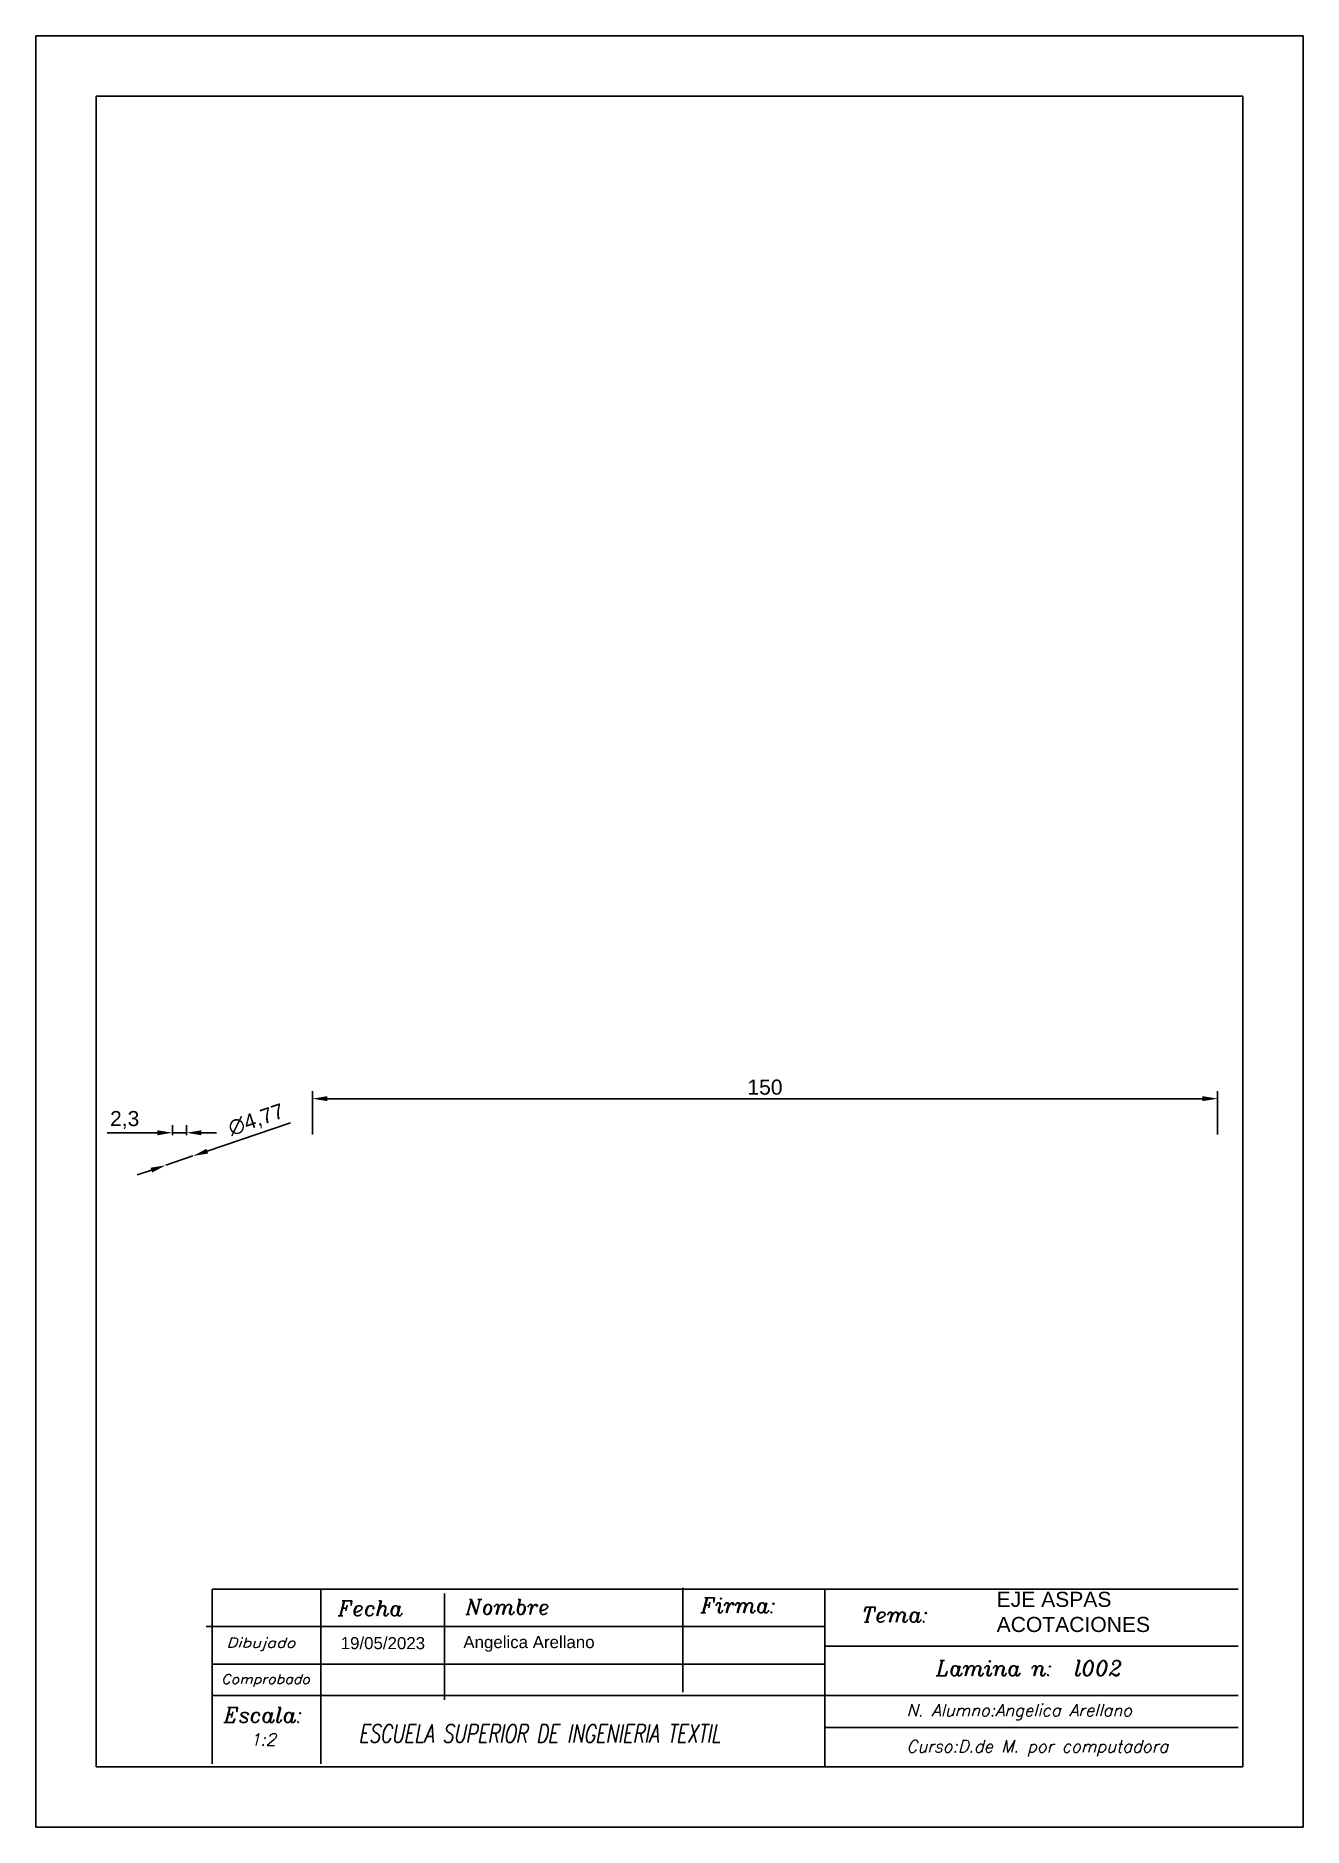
# Model space of a CAD drawing. Header units: millimetres. Extents: x 95 to 305, y 321 to 618.
import ezdxf
from ezdxf.enums import TextEntityAlignment as Align

# ---------------------------------------------------------------- set-up
doc = ezdxf.new("R2010")
doc.units = ezdxf.units.MM
doc.styles.add('ITALIC', font='italic', dxfattribs={"height": 2})
doc.styles.add('ITALICC', font='italicc', dxfattribs={"height": 3})
doc.styles.get("Standard").update_dxf_attribs({"font": 'arial.ttf'})
doc.dimstyles.new('ISO-25', dxfattribs={"dimtxt": 2.5, "dimasz": 2.5, "dimexe": 1.25, "dimexo": 0.625, "dimtad": 1, "dimtxsty": 'Standard', "dimcen": 2.5, "dimadec": 0, "dimazin": 0, "dimtfac": 1, "dimtmove": 0, "dimatfit": 3, "dimfxl": 1, "dimarcsym": 0})

# ---------------------------------------------------------------- blocks, each defined once
blk = doc.blocks.new('*D45')
at = {"color": 0, "lineweight": -2, "transparency": 16777216}
for p, q in [((140.88, 436.11), (140.88, 443.32)), ((290.88, 436.11), (290.88, 443.32)), ((143.38, 442.07), (288.38, 442.07))]:
    blk.add_line(p, q, dxfattribs=at)
at = {"color": 0, "transparency": 16777216}
for points in [[(143.38, 442.49), (143.38, 441.66), (140.88, 442.07)], [(288.38, 442.49), (288.38, 441.66), (290.88, 442.07)]]:
    blk.add_solid(points, dxfattribs=at)
at = {"layer": 'Defpoints', "color": 0, "transparency": 16777216}
for p in [(290.88, 442.07), (140.88, 435.48, 49.98), (290.88, 435.48, 49.26)]:
    blk.add_point(p, dxfattribs=at)
at = {"color": 0, "transparency": 16777216, "insert": (215.88, 443.97), "char_height": 2.5, "attachment_point": 5}
blk.add_mtext('150', dxfattribs=at)
blk = doc.blocks.new('*D46')
at = {"color": 0, "lineweight": -2, "transparency": 16777216}
for p, q in [((137.26, 438.08), (123.47, 433.38)), ((116.58, 431.03), (121.1, 432.57)), ((114.22, 430.22), (111.85, 429.42))]:
    blk.add_line(p, q, dxfattribs=at)
at = {"color": 0, "transparency": 16777216}
for points in [[(123.33, 433.77), (123.6, 432.98), (121.1, 432.57)], [(114.08, 430.62), (114.35, 429.83), (116.58, 431.03)]]:
    blk.add_solid(points, dxfattribs=at)
at = {"layer": 'Defpoints', "color": 0, "transparency": 16777216}
for p in [(116.58, 431.03, 100.16), (121.1, 432.57, 100.16)]:
    blk.add_point(p, dxfattribs=at)
at = {"color": 0, "transparency": 16777216, "insert": (131.61, 438.45), "char_height": 2.5, "attachment_point": 5, "rotation": 18.8369}
blk.add_mtext('∅4,77', dxfattribs=at)
blk = doc.blocks.new('*D50')
at = {"color": 0, "lineweight": -2, "transparency": 16777216}
for p, q in [((117.71, 436.04), (117.71, 437.67)), ((120.01, 436.04), (120.01, 437.67)), ((115.21, 436.42), (106.86, 436.42)), ((120.01, 436.42), (117.71, 436.42)), ((122.51, 436.42), (125.01, 436.42))]:
    blk.add_line(p, q, dxfattribs=at)
at = {"color": 0, "transparency": 16777216}
for points in [[(115.21, 436.83), (115.21, 436), (117.71, 436.42)], [(122.51, 436.83), (122.51, 436), (120.01, 436.42)]]:
    blk.add_solid(points, dxfattribs=at)
at = {"layer": 'Defpoints', "color": 0, "transparency": 16777216}
for p in [(117.71, 436.42), (117.71, 435.41, 149.93), (120.01, 435.41, -0.07)]:
    blk.add_point(p, dxfattribs=at)
at = {"color": 0, "transparency": 16777216, "insert": (109.78, 438.54), "char_height": 2.5, "attachment_point": 5}
blk.add_mtext('2,3', dxfattribs=at)

msp = doc.modelspace()

# ---------------------------------------------------------------- linework, layer by layer
for p, q in [((95.06, 618.288), (305.06, 618.288)), ((95.06, 321.288), (95.06, 618.288)), ((305.06, 321.288), (305.06, 618.288)), ((105.06, 608.288), (295.06, 608.288)), ((105.06, 331.288), (105.06, 608.288)), ((295.06, 331.288), (295.06, 608.288)), ((105.06, 331.288), (295.06, 331.288)), ((95.06, 321.288), (305.06, 321.288))]:
    msp.add_line(p, q)
at = {"color": 1}
for points in [[(124.292, 331.808), (124.292, 360.731), (294.292, 360.731)], [(142.292, 331.808), (142.292, 360.731)], [(162.792, 342.375), (162.792, 360.02)], [(202.292, 343.668), (202.292, 360.989)], [(225.811, 331.288), (225.811, 360.731)], [(225.811, 351.295), (294.292, 351.295)], [(124.292, 343.131), (294.292, 343.131)]]:
    msp.add_lwpolyline(points, dxfattribs=at)
for points in [[(123.292, 354.534), (225.811, 354.534)], [(124.292, 348.338), (225.811, 348.338)], [(225.811, 337.808), (294.292, 337.808)]]:
    msp.add_lwpolyline(points)

# ---------------------------------------------------------------- texts
at = {"style": 'ITALIC'}
for s, height, p in [('Fecha', 2.5, (145.154, 356.301)), ('Nombre', 2.5, (166.285, 356.549)), ('Firma:', 2.5, (205.268, 356.803)), ('Tema:', 2.5, (231.917, 355.253)), ('Lamina n:  l002', 2.5, (244.249, 346.397)), ('N. Alumno:Angelica Arellano', 2, (239.331, 339.677)), ('Escala:', 2.5, (126.214, 338.64)), ('1:2', 2, (130.558, 334.819)), ('Curso:D.de M. por computadora ', 2, (239.331, 333.693))]:
    msp.add_text(s, height=height, dxfattribs=at).set_placement(p)
for s, height, p, p2 in [('Dibujado', 1.6147, (126.625, 351.063), (138.082, 351.063)), ('Comprobado', 1.5432, (125.778, 345.079), (140.475, 345.079))]:
    msp.add_text(s, height=height, dxfattribs=at).set_placement(p, p2, align=Align.ALIGNED)
at = {"style": 'ITALICC', "width": 0.538171}
msp.add_text('ESCUELA SUPERIOR DE INGENIERIA TEXTIL', height=3, dxfattribs=at).set_placement((148.531, 335.321), (208.498, 335.321), align=Align.FIT)
at = {"attachment_point": 1}
for s, insert, char_height, width in [('EJE ASPAS ACOTACIONES ', (254.272, 360.315), 2.5, 24.13353), ('19/05/2023', (145.575, 352.802), 2, 22.72326), ('Angelica Arellano', (165.904, 352.976), 2, 22.72326)]:
    msp.add_mtext(s, dxfattribs=dict(at, insert=insert, char_height=char_height, width=width))

# ---------------------------------------------------------------- dimensions: what is measured, and where the dimension line sits
for base, p1, p2, picture, middle in [((290.883, 442.072), (140.885, 435.481, 49.981), (290.883, 435.481, 49.257), '*D45', (215.884, 443.973)), ((117.706, 436.416), (120.006, 435.414, -0.072), (117.706, 435.414, 149.928), '*D50', (109.784, 438.544))]:
    dim = msp.add_linear_dim(base=base, p1=p1, p2=p2, dimstyle='ISO-25')
    dim.commit()
    dim.dimension.update_dxf_attribs({"geometry": picture, "text_midpoint": middle})
dim = msp.add_diameter_dim_2p(p1=(116.584, 431.031), p2=(121.099, 432.571), dimstyle='ISO-25')
dim.commit()
dim.dimension.update_dxf_attribs({"geometry": '*D46', "text_midpoint": (132.307, 436.395, -100.159), "dimtype": 163})

doc.saveas('drawing.dxf')
